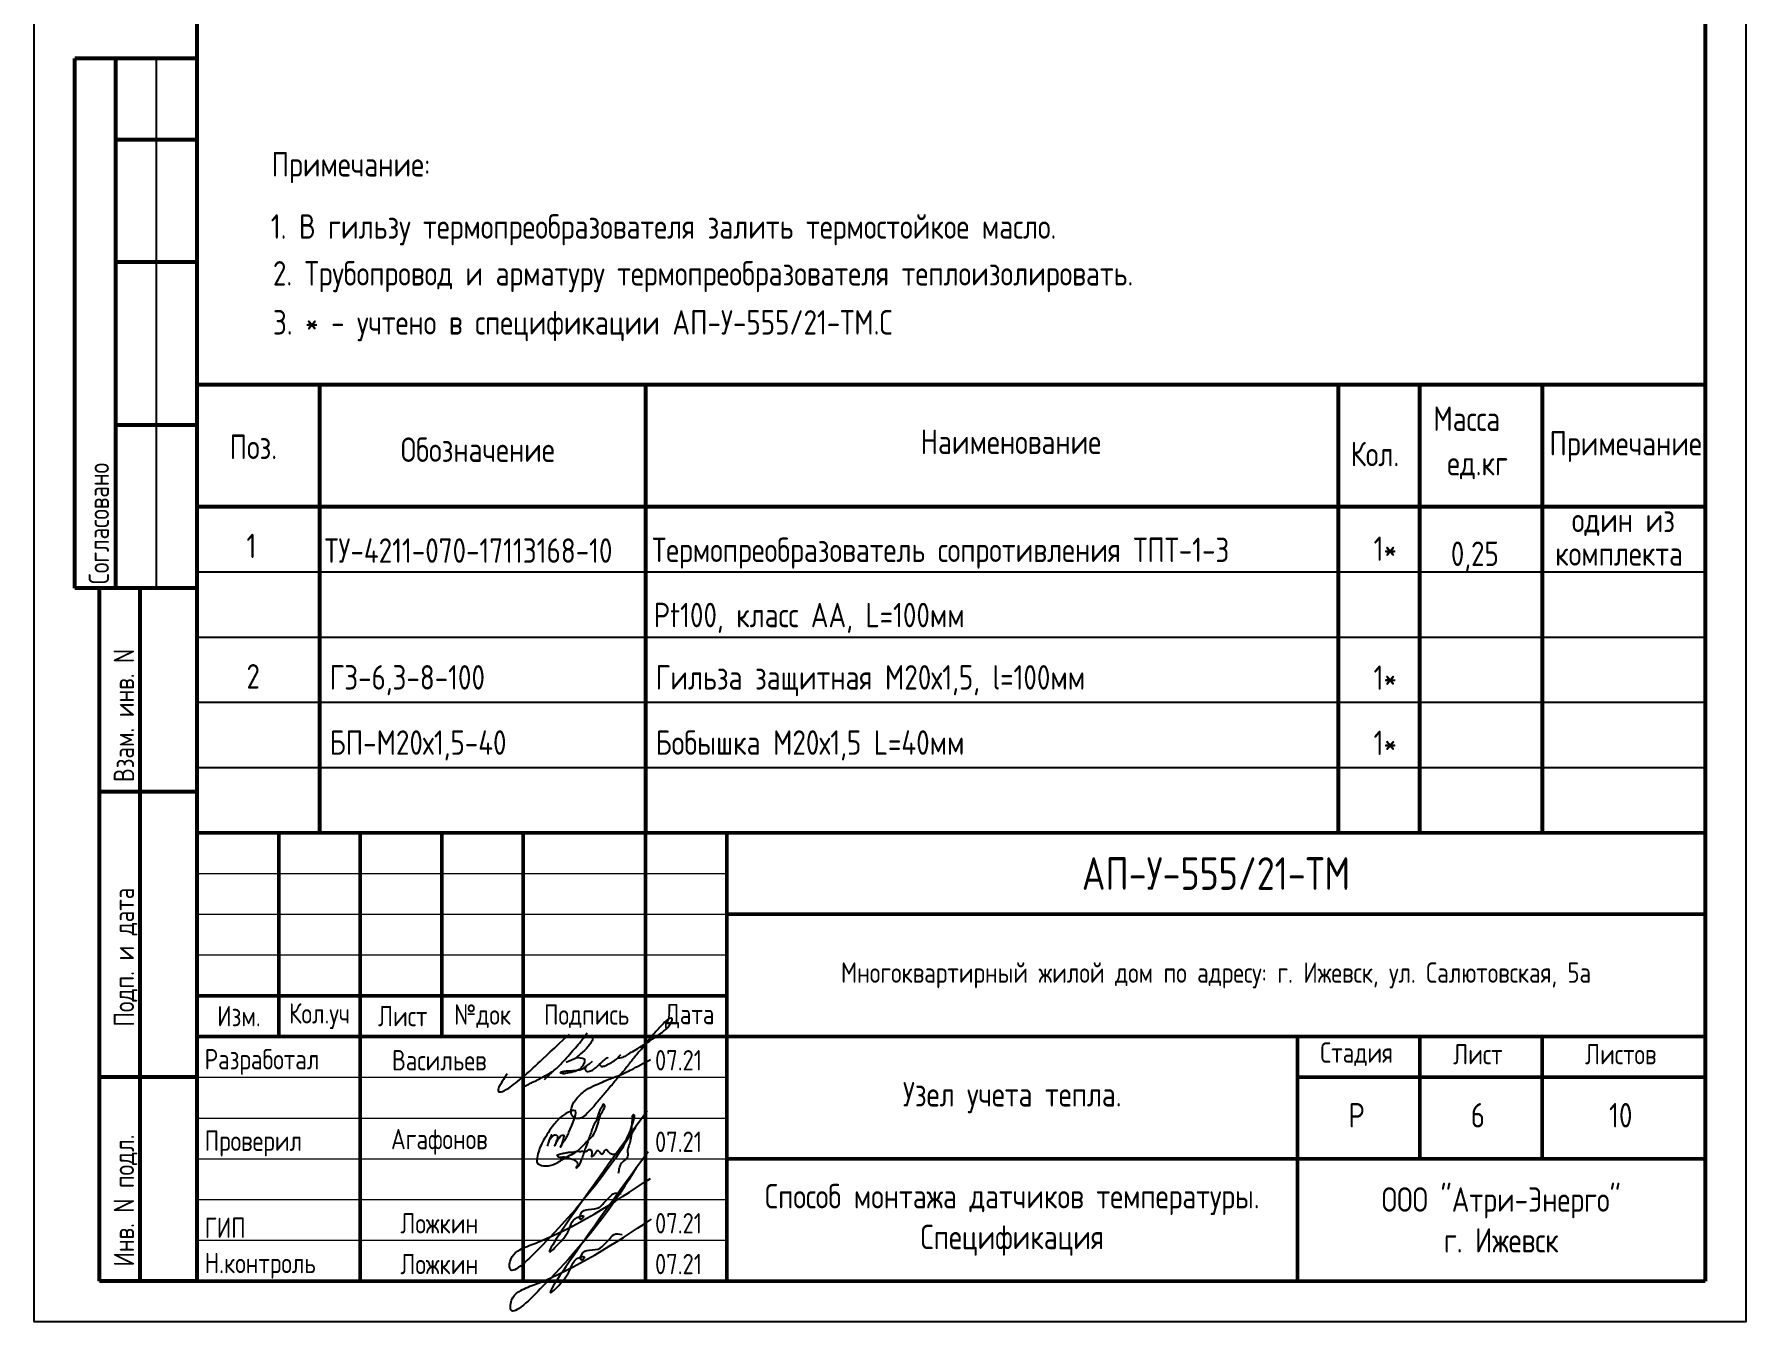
# Model space of a CAD drawing. Header units: millimetres. Extents: x -24312 to 142424, y -11214 to -5274.
# Drawn here: x 11041 to 15241, y -11214 to -8054 of the extents above; entities that cross this region are included whole.
import ezdxf
from ezdxf.enums import TextEntityAlignment as Align

# ---------------------------------------------------------------- set-up
doc = ezdxf.new("R2010")
doc.units = ezdxf.units.MM
doc.linetypes.add('K5LT_BASIC', pattern=[0])
doc.linetypes.add('K5LT_THIN', pattern=[0])
doc.layers.get('0').update_dxf_attribs({"color": 250})
doc.layers.add('0_Ном._пера__1', color=7, linetype='Continuous', lineweight=5)
doc.layers.add('0_Ном._пера__4', color=7, linetype='Continuous', lineweight=50)
doc.styles.add('ГОСТ 2.304', font='')
doc.styles.get('ГОСТ 2.304').set_extended_font_data('GOST 2.304 type A')
doc.dimstyles.new('1х20 ГОСТ', dxfattribs={"dimscale": 20, "dimtxt": 2.5, "dimasz": 1.5, "dimexe": 1.25, "dimexo": 0.625, "dimtad": 1, "dimdec": 0, "dimrnd": 5, "dimtxsty": 'ГОСТ 2.304', "dimblk": 'OBLIQUE', "dimcen": 1.5, "dimclrd": 256, "dimclre": 256, "dimclrt": 256, "dimadec": 0, "dimazin": 0, "dimtfac": 1, "dimtdec": 0, "dimtmove": 1, "dimatfit": 3, "dimfxl": 1.25, "dimlwd": -1, "dimarcsym": 0})

# ---------------------------------------------------------------- blocks, each defined once
blk = doc.blocks.new('A$C4EB2491E')
at = {"ltscale": 0.3}
for points, degree in [([(74.6, 124.3), (72.2, 108.6), (72.4, 98.1), (76.1, 96.1), (89.5, 102), (100.2, 108.1), (115.8, 115.4), (130.9, 123.4), (140.4, 128.8), (153.1, 134.6), (165.8, 143.2), (180.7, 154.9), (191.4, 166.4), (212.4, 189.3), (230.2, 210.9), (245.8, 226.5), (261.4, 248.7), (269.4, 259.9)], 3), ([(361.5, 183.4), (381.3, 185), (389.7, 193.7), (434.5, 217.9), (480.1, 249.9), (509.4, 268.7), (528.9, 296), (527, 304.4), (518, 306.4), (483.9, 271.2), (458.1, 240.3), (424.4, 199.1), (403.8, 174.8), (381.3, 144.9), (364.7, 126.9), (338.2, 94), (313.1, 65.6), (291.8, 38.8), (256.2, 0.2), (235.9, -2), (219.5, 9.4), (221, 31.2), (230.9, 55.2), (258.2, 82.9), (287.4, 99), (310.2, 107.5), (332.2, 118.7), (371.4, 132), (398.9, 145.6), (441, 167.4), (461.8, 179)], 3), ([(27.1, 135.1), (9.8, 108.2), (0.4, 94), (-1.3, 80.9), (6.8, 79.5), (27.9, 87.6), (74.6, 124.3), (122.7, 168.5), (215.6, 255.7)], 3), ([(258.3, 244.4), (279.4, 253.3), (286.7, 246.5), (285.7, 236.5), (284.3, 234.1), (269.6, 212.7), (240.6, 188), (237.7, 184.6), (233.8, 180.9), (205.5, 169.7)], 3), ([(237.7, 184.6), (256.2, 184.1), (261.1, 181.2), (262.3, 174.3), (259.1, 163.6), (248.7, 149.5), (235.5, 142.7), (206.2, 136.1), (192.6, 134.9), (187.2, 140), (194.5, 142.7), (205.3, 144.1), (214.3, 144.4), (231.4, 145.4), (245.7, 147.3), (260.4, 151), (285.7, 173.4)], 3), ([(264.3, 156.1), (261.1, 142.7), (272.8, 141.2), (287.4, 146.8), (295, 153.4), (312, 169), (324, 179.9), (332.5, 185.3), (332.6, 185.6)], 3), ([(307.2, 164.5), (310.6, 157.3), (316, 157.3), (325.7, 160.2), (340.4, 167.6), (357.9, 178.5), (371.6, 193.9)], 3), ([(165.8, 143.2), (139.5, 117.4)], 1)]:
    blk.add_open_spline(points, degree=degree, dxfattribs=at)
blk = doc.blocks.new('A$C0EED4A08')
at = {"lineweight": -2}
blk.add_open_spline([(20.7, 61.2), (21.7, 64.7), (23.4, 71.3), (32.8, 94.2), (24.5, 74.4), (32, 84), (36.5, 87.6), (43.7, 84.6), (42.1, 76.2), (40, 71.5), (35.2, 58.6), (40.1, 68.6), (41.9, 72.9), (45.2, 77.8), (48.5, 81.4), (50.9, 86.6), (59.3, 86), (55.6, 79.5), (55.4, 74.5), (52.8, 68.5), (51.8, 64), (48, 55.7), (54.5, 70.4), (59.7, 74.5), (64.6, 83.8), (72.5, 102.5), (95.3, 150.3), (62.6, 134.7), (50, 127.5), (39.9, 115.2), (29.1, 103.7), (19.8, 87.5), (9.7, 71.6), (2.3, 55.7), (-2.1, 40.8), (-5.4, 21.3), (15, 16.1), (36.5, 18.9), (59.8, 37.2), (88.3, 47.9), (105.1, 69.4), (127.4, 87), (133.6, 115.2), (140.2, 136.7), (150.7, 149.9), (145.6, 155.7), (141.5, 147.9), (138.2, 143.1), (134.1, 133.3), (131, 120.9), (123.3, 108.6), (118.7, 94.1), (113.6, 81.6), (109.9, 69.5), (105.8, 57.7), (100.9, 47), (98.7, 35.8), (93.4, 26.3), (92.6, 18.9), (82.4, 8.9), (91.8, 24.9), (78.5, 31), (67.6, 34.1), (56.4, 38.1), (47.5, 34.5), (39.3, 42), (50, 43.8), (55.7, 45.7), (62.2, 46.5), (68.8, 48.5), (76.6, 47.1), (84, 50.5), (92.3, 49.4), (99.6, 50.2), (107.9, 48.5), (114.2, 56.5), (120.1, 50.1), (118.9, 44.9), (117.9, 33.5), (126.9, 45.4), (132.3, 54.2), (136.9, 47.7), (141.6, 41), (146.3, 48.9), (152, 56.8), (157.2, 46), (170.6, 40.8), (188.8, 54.4), (195.8, 75.5), (206.7, 97.8), (210.2, 112.3), (216.6, 130.9), (210.3, 131.2), (208.9, 126.4), (209.7, 121.1), (208.4, 112.7), (208, 103.5), (208.5, 90), (205.7, 76.5), (202.8, 62.8), (197.5, 51.3), (203, 35.6), (181.6, 25), (179.5, 9.6), (178.2, 0)], degree=3, knots=[0, 0, 0, 0, 14.167194, 26.890754, 35.314392, 41.71436, 48.403337, 54.150711, 59.523492, 69.993822, 76.883495, 83.397454, 89.57598, 94.081517, 100.137054, 104.648788, 110.534043, 115.493961, 121.373327, 126.797914, 133.938197, 137.532955, 146.786799, 157.755729, 165.260393, 175.818679, 226.056962, 240.336611, 262.561771, 272.876484, 287.353537, 309.903384, 328.55104, 344.088105, 361.577216, 378.236769, 391.917028, 414.769459, 443.718804, 478.129909, 503.813264, 524.041038, 561.991008, 582.758455, 598.428883, 599.36325, 603.50078, 615.547993, 623.086606, 633.715246, 654.209645, 665.828887, 679.140989, 694.626301, 703.84956, 716.745925, 729.559612, 738.298125, 747.961274, 755.137825, 764.222563, 777.339173, 788.965562, 801.29066, 810.743379, 816.064539, 824.798882, 830.543276, 836.595448, 843.748837, 851.271103, 859.282141, 867.178556, 875.723493, 881.563983, 891.725366, 896.369877, 902.244552, 908.638358, 920.616836, 927.949916, 933.945368, 939.689414, 948.004643, 954.238626, 963.410453, 972.22617, 996.743911, 1017.877019, 1041.418789, 1065.997666, 1077.036801, 1078.444202, 1082.718227, 1088.858229, 1095.371672, 1107.7691, 1116.500316, 1135.9592, 1148.681173, 1158.604198, 1173.41822, 1190.005644, 1217.589276, 1217.589276, 1217.589276, 1217.589276], dxfattribs=at)
blk = doc.blocks.new('A$C34D362C5')
at = {"ltscale": 10}
for points, knots in [([(246.3, 339.2), (98.6, 135.3), (-65.7, -91.6), (58.6, 45.2), (62.1, 78.5), (95.3, 83.3), (79.2, 67.2), (82.6, 94), (103.8, 99.1), (127.8, 97.9), (139.8, 113.9), (151.4, 123.6), (161.9, 140.1), (175.7, 137.5), (182.9, 136.2)], [0, 0, 0, 0, 394.18074, 438.533546, 481.486652, 491.046134, 501.356163, 513.672121, 536.487376, 564.707433, 579.283425, 593.152603, 611.287332, 631.336975, 631.336975, 631.336975, 631.336975]), ([(217.5, 299.5), (168.8, 221.7), (108.8, 126), (-98.7, -78.1), (-88.4, -15.6), (-62.3, 2.2), (60.8, 46.3), (163.3, 113.7), (254.5, 173.8)], [0, 0, 0, 0, 378.961016, 466.592226, 495.418146, 520.544535, 560.396751, 886.010372, 886.010372, 886.010372, 886.010372])]:
    blk.add_open_spline(points, degree=3, knots=knots, dxfattribs=at)
blk = doc.blocks.new('_Oblique')
at = {"color": 0, "linetype": 'ByBlock', "lineweight": -2}
blk.add_line((-0.5, -0.5), (0.5, 0.5), dxfattribs=at)
blk = doc.blocks.new('*D227')
at = {"lineweight": -2, "ltscale": 0.3, "transparency": 16777216}
for p, q in [((13421.9, -7505), (13346.8, -7505)), ((13505.7, -7632.3), (13346.8, -7632.3))]:
    blk.add_line(p, q, dxfattribs=at)
at = {"ltscale": 0.3, "transparency": 16777216}
for p, q in [((13371.8, -7632.3), (13371.8, -7505)), ((13371.8, -7808.9), (13371.8, -7632.3))]:
    blk.add_line(p, q, dxfattribs=at)
at = {"layer": 'Defpoints', "color": 0, "ltscale": 0.3, "transparency": 16777216}
for p in [(13371.8, -7505), (13434.4, -7505), (13518.2, -7632.3)]:
    blk.add_point(p, dxfattribs=at)
at = {"ltscale": 0.3, "transparency": 16777216, "xscale": 30, "yscale": 30, "zscale": 30}
for p, rotation in [((13371.8, -7505), 90), ((13371.8, -7632.3), 270)]:
    blk.add_blockref('_Oblique', p, dxfattribs=dict(at, rotation=rotation))
at = {"ltscale": 0.3, "transparency": 16777216, "insert": (13330.6, -7753.5), "char_height": 50, "width": 897.037, "attachment_point": 5, "rotation": 90, "style": 'ГОСТ 2.304'}
blk.add_mtext('15,5', dxfattribs=at)

msp = doc.modelspace()

# ---------------------------------------------------------------- linework, layer by layer
at = {"linetype": 'K5LT_BASIC', "lineweight": 53}
for p, q in [((11440.885, -11113.68), (11440.885, -5373.68)), ((15140.885, -5373.68), (15140.885, -11113.68)), ((11140.885, -9413.68), (11140.885, -8113.68)), ((11440.885, -8113.68), (11140.885, -8113.68)), ((11240.885, -9413.68), (11240.885, -8113.68)), ((11440.885, -8313.68), (11240.885, -8313.68)), ((11440.885, -8613.68), (11240.885, -8613.68)), ((11440.885, -8913.68), (15140.885, -8913.68)), ((11740.885, -8913.68), (11740.885, -10013.68)), ((12540.885, -8913.68), (12540.885, -10013.68)), ((14240.885, -8913.68), (14240.885, -10013.68)), ((14440.885, -10013.68), (14440.885, -8913.68)), ((14740.885, -8913.68), (14740.885, -10013.68)), ((11440.885, -9013.68), (11240.885, -9013.68)), ((15140.885, -9213.68), (11440.885, -9213.68)), ((11440.885, -9413.68), (11140.885, -9413.68)), ((11200.885, -11113.68), (11200.885, -9413.68)), ((11440.885, -9413.68), (11200.885, -9413.68)), ((11300.885, -11113.68), (11300.885, -9413.68)), ((11440.885, -9913.68), (11200.885, -9913.68)), ((11440.885, -10613.68), (11200.885, -10613.68)), ((11440.885, -11113.68), (11200.885, -11113.68))]:
    msp.add_line(p, q, dxfattribs=at)
at = {"linetype": 'K5LT_THIN'}
msp.add_line((11040.885, -9413.68), (11040.885, -8113.68), dxfattribs=at)
msp.add_line((11040.885, -9413.68), (11040.885, -8113.68), dxfattribs=at)
for p, q in [((11340.885, -9413.68), (11340.885, -8113.68)), ((11440.885, -9373.68), (15140.885, -9373.68)), ((11440.885, -9533.68), (15140.885, -9533.68)), ((11440.885, -9693.68), (15140.885, -9693.68)), ((11440.885, -9853.68), (15140.885, -9853.68))]:
    msp.add_line(p, q)
at = {"linetype": 'Continuous'}
msp.add_lwpolyline([(11040.885, -5273.68), (15240.885, -5273.68), (15240.885, -11213.68), (11040.885, -11213.68)], close=True, dxfattribs=at)
at = {"layer": '0_Ном._пера__1', "color": 7, "linetype": 'Continuous', "lineweight": 20}
for p, q in [((11440.885, -10113.68), (12740.885, -10113.68)), ((11440.885, -10213.68), (12740.885, -10213.68)), ((11440.885, -10313.68), (12740.885, -10313.68)), ((11440.885, -10613.68), (12740.885, -10613.68)), ((11440.885, -10713.68), (12740.885, -10713.68)), ((11440.885, -10813.68), (12740.885, -10813.68)), ((11440.885, -10913.68), (12740.885, -10913.68)), ((11440.885, -11013.68), (12740.885, -11013.68))]:
    msp.add_line(p, q, dxfattribs=at)
at = {"layer": '0_Ном._пера__4', "color": 7, "linetype": 'Continuous', "lineweight": 50}
for p, q in [((11440.885, -10013.68), (15140.885, -10013.68)), ((11440.885, -11113.68), (11440.885, -10013.68)), ((11640.885, -10013.68), (11640.885, -10513.68)), ((11840.885, -10013.68), (11840.885, -11113.68)), ((12040.885, -10013.68), (12040.885, -10513.68)), ((12240.885, -10013.68), (12240.885, -11113.68)), ((12540.885, -10013.68), (12540.885, -11113.68)), ((12740.885, -10013.68), (12740.885, -11113.68)), ((15140.885, -10013.68), (15140.885, -11113.68)), ((12740.885, -10213.68), (15140.885, -10213.68)), ((11440.885, -10413.68), (12740.885, -10413.68)), ((11440.885, -10513.68), (15140.885, -10513.68)), ((14140.885, -10513.68), (14140.885, -11113.68)), ((14440.885, -10513.68), (14440.885, -10813.68)), ((14740.885, -10513.68), (14740.885, -10813.68)), ((14140.885, -10613.68), (15140.885, -10613.68)), ((12740.885, -10813.68), (15140.885, -10813.68)), ((11440.885, -11113.68), (15140.885, -11113.68)), ((15140.885, -11113.68), (11440.885, -11113.68))]:
    msp.add_line(p, q, dxfattribs=at)

# ---------------------------------------------------------------- block references
at = {"ltscale": 0.3, "xscale": 0.81, "yscale": 0.81, "zscale": 0.81}
msp.add_blockref('A$C4EB2491E', (12179.367, -10714.963), dxfattribs=at)
at = {"ltscale": 10}
for p in [(12298.61, -11035.672), (12300.76, -11135.672)]:
    msp.add_blockref('A$C34D362C5', p, dxfattribs=at)
at = {"ltscale": 10, "xscale": 1.099999999999999, "yscale": 1.099999999999999, "zscale": 1.099999999999999}
msp.add_blockref('A$C0EED4A08', (12277.875, -10850.248), dxfattribs=at)

# ---------------------------------------------------------------- texts
at = {"style": 'ГОСТ 2.304'}
for s, p in [('Примечание:', (11623.324, -8403.456)), ('1. В гильзу термопреобразователя залить термостойкое масло.', (11621.392, -8556.092)), ('2. Трубопровод и арматуру термопреобразователя теплоизолировать.', (11626.659, -8670.971)), ('3. * - учтено в спецификации АП-У-555/21-ТМ.С', (11626.659, -8791.294)), ('Масса', (14474.151, -9027.693)), ('Наименование', (13215.939, -9084.405)), ('Примечание', (14759.152, -9087.955)), ('Поз.', (11520.175, -9096.728)), ('Обозначение', (11940.29, -9103.796)), ('Кол.', (14271.449, -9114.307)), ('ед.кг', (14507.987, -9136.732)), ('один из ', (14814.012, -9276.179)), ('1', (11561.699, -9339.855)), ('ТУ-4211-070-17113168-10', (11753.205, -9351.309)), ('Термопреобразователь сопротивления ТПТ-1-3', (12557.313, -9349.449)), ('1*', (14327.6, -9346.766)), ('0,25', (14517.128, -9359.044)), ('комплекта', (14773.181, -9358.362)), ('Pt100, класс АА, L=100мм', (12561.384, -9509.449)), ('2', (11561.699, -9659.855)), ('ГЗ-6,3-8-100', (11765.672, -9662.404)), ('Гильза защитная М20х1,5, l=100мм', (12565.672, -9662.404)), ('1*', (14327.6, -9663.172)), ('БП-М20х1,5-40', (11765.672, -9822.404)), ('Бобышка М20х1,5 L=40мм', (12565.672, -9822.404)), ('1*', (14327.6, -9823.172))]:
    msp.add_text(s, height=60, dxfattribs=at).set_placement(p)
for s, height, p in [('АП-У-555/21-ТМ', 80, (13940.885, -10113.68)), ('Изм.', 50, (11543.315, -10463.627)), ('Кол.уч', 50, (11740.885, -10463.68)), ('Лист', 50, (11945.146, -10463.627)), ('№док', 50, (12141.155, -10463.627)), ('Подпись', 50, (12396.421, -10463.627)), ('Дата', 50, (12649.409, -10463.627)), ('Стадия', 50, (14285.856, -10556.954)), ('Лист', 50, (14583.424, -10556.954)), ('Листов', 50, (14934.13, -10556.954)), ('Р', 60, (14285.856, -10706.954)), ('6', 60, (14583.424, -10706.954)), ('10', 60, (14934.13, -10706.954))]:
    msp.add_text(s, height=height, dxfattribs=at).set_placement(p, align=Align.MIDDLE)
at = {"insert": (13940.885, -10363.68), "char_height": 50, "width": 2400, "attachment_point": 5, "line_spacing_factor": 0.9, "style": 'ГОСТ 2.304'}
msp.add_mtext('\\pxqc;{\\C0;Многоквартирный жилой дом по адресу: г. Ижевск, ул. Салютовская, 5а}', dxfattribs=at)
at = {"char_height": 50, "style": 'ГОСТ 2.304'}
for s, insert, attachment_point in [('\\A1;Разработал', (11458.997, -10608.042), 7), ('\\A1;Васильев', (12034.912, -10572.006), 5), ('\\A1;07.21', (12564.174, -10597.006), 7), ('\\A1;Проверил', (11458.997, -10808.042), 7), ('\\A1;Агафонов', (12034.912, -10772.006), 5), ('\\A1;07.21', (12564.174, -10797.006), 7), ('\\A1;ГИП', (11458.997, -11008.042), 7), ('\\A1;Ложкин', (12034.912, -10972.006), 5), ('\\A1;07.21', (12564.174, -10997.006), 7), ('\\A1;Н.контроль', (11458.997, -11108.042), 7), ('\\A1;Ложкин', (12034.912, -11072.006), 5), ('\\A1;07.21', (12564.174, -11097.006), 7)]:
    msp.add_mtext(s, dxfattribs=dict(at, insert=insert, attachment_point=attachment_point))
at = {"char_height": 60, "attachment_point": 5, "style": 'ГОСТ 2.304'}
for s, insert, width in [('\\pxsm1;Узел учета тепла.', (13440.885, -10663.68), 1400), ('Способ монтажа датчиков температуры. Спецификация', (13440.885, -10963.68), 1400), ('\\pxsm1;ООО "Атри-Энерго"\\Pг. Ижевск', (14640.885, -10963.68), 1000)]:
    msp.add_mtext(s, dxfattribs=dict(at, insert=insert, width=width))
at = {"layer": '0_Ном._пера__1', "color": 7, "linetype": 'Continuous', "lineweight": 20, "style": 'ГОСТ 2.304'}
for s, p in [('Согласовано', (11224.304, -9403.68)), ('Взам. инв. N', (11285.931, -9889.389)), ('Подп. и дата', (11285.931, -10489.389)), ('Инв. N подл.', (11285.931, -11077.993))]:
    msp.add_text(s, height=50, rotation=90, dxfattribs=at).set_placement(p)

# ---------------------------------------------------------------- dimensions: what is measured, and where the dimension line sits
at = {"ltscale": 0.3}
dim = msp.add_linear_dim(base=(13371.804, -7505.013), p1=(13518.183, -7632.328), p2=(13434.357, -7505.013), angle=90, text='15,5', dimstyle='1х20 ГОСТ', dxfattribs=at)
dim.commit()
dim.dimension.update_dxf_attribs({"geometry": '*D227', "text_midpoint": (13366.486, -7753.515), "dimtype": 160})

doc.saveas('drawing.dxf')
